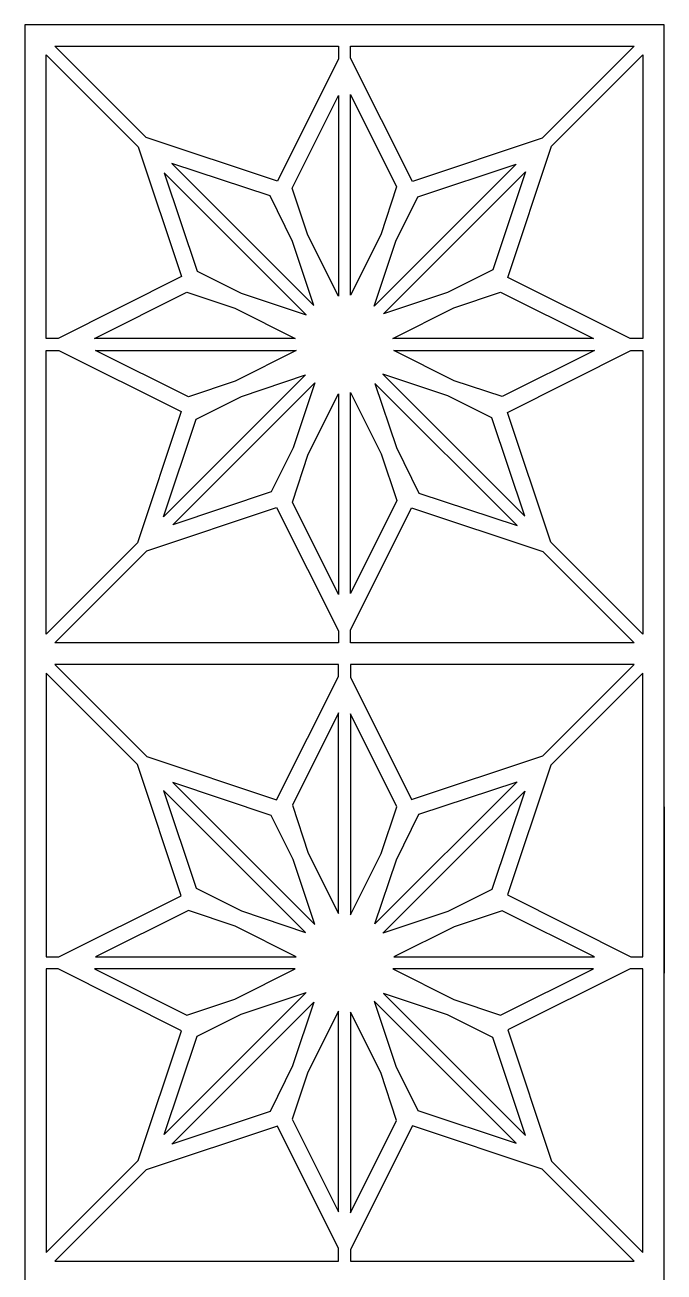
# Model space of a CAD drawing. Header units: centimetres. Extents: x -9 to 6.1, y -13.3 to 13.1.
# Drawn here: x -0.67 to 6.1, y -0.12 to 13.09 of the extents above; entities that cross this region are included whole.
import ezdxf

# ---------------------------------------------------------------- set-up
doc = ezdxf.new("R2010")
doc.units = ezdxf.units.CM
doc.header["$MEASUREMENT"] = 0

msp = doc.modelspace()

# ---------------------------------------------------------------- linework, layer by layer
at = {"color": 242}
for points, knots in [([(6.09715, 4.80858), (6.09715, 4.80858), (6.09715, -0.01024), (6.09715, -0.01024), (6.09715, -0.01024), (6.09715, -0.01024), (6.09716, -3.33059), (6.09716, -3.33059), (6.09716, -3.33059), (6.09716, -3.33059), (6.09717, -3.46005), (6.09717, -3.46005), (6.09717, -3.46005), (6.09717, -3.46005), (6.09716, -6.67083), (6.09716, -6.67083), (6.09716, -6.67083), (6.09716, -6.67083), (6.09716, -9.88155), (6.09716, -9.88155), (6.09716, -9.88155), (6.09716, -9.88155), (6.09716, -10.01101), (6.09716, -10.01101), (6.09716, -10.01101), (6.09716, -10.01101), (6.09715, -13.33142), (6.09715, -13.33142), (6.09715, -13.33142), (6.09715, -13.33142), (-0.67309, -13.33142), (-0.67309, -13.33142), (-0.67309, -13.33142), (-0.67309, -13.33142), (-0.67308, -10.01101), (-0.67308, -10.01101), (-0.67308, -10.01101), (-0.67308, -10.01101), (-0.67308, -9.88155), (-0.67308, -9.88155), (-0.67308, -9.88155), (-0.67308, -9.88155), (-0.67308, -3.28571), (-0.67308, -3.28571), (-0.67308, -3.28571), (-0.67308, -3.28571), (-0.67308, -3.33059), (-0.67308, -3.33059), (-0.67308, -3.33059), (-0.67308, -3.33059), (-0.67309, -3.46005), (-0.67309, -3.46005), (-0.67309, -3.46005), (-0.67309, -3.46005), (-0.67308, -5.03309), (-0.67308, -5.03309), (-0.67308, -5.03309), (-0.67308, -5.03309), (-0.67308, -0.22951), (-0.67308, -0.22951), (-0.67308, -0.22951), (-0.67308, -0.22951), (-0.67308, 3.09085), (-0.67308, 3.09085), (-0.67308, 3.09085), (-0.67308, 3.09085), (-0.67308, 3.22038), (-0.67308, 3.22038), (-0.67308, 3.22038), (-0.67308, 3.22038), (-0.67308, 6.43109), (-0.67308, 6.43109), (-0.67308, 6.43109), (-0.67308, 6.43109), (-0.67307, 9.6418), (-0.67307, 9.6418), (-0.67307, 9.6418), (-0.67307, 9.6418), (-0.67309, 9.77133), (-0.67309, 9.77133), (-0.67309, 9.77133), (-0.67309, 9.77133), (-0.67307, 13.09168), (-0.67307, 13.09168), (-0.67307, 13.09168), (-0.67307, 13.09168), (6.09717, 13.09168), (6.09717, 13.09168), (6.09717, 13.09168), (6.09717, 13.09168), (6.09717, 9.77133), (6.09717, 9.77133), (6.09717, 9.77133), (6.09717, 9.77133), (6.09717, 9.64179), (6.09717, 9.64179), (6.09717, 9.64179), (6.09717, 9.64179), (6.09716, 3.04597), (6.09716, 3.04597), (6.09716, 3.04597), (6.09716, 3.04597), (6.09716, 3.09085), (6.09716, 3.09085), (6.09716, 3.09085), (6.09716, 3.09085), (6.09716, 3.22038), (6.09716, 3.22038), (6.09716, 3.22038), (6.09716, 3.22038), (6.09715, 4.80858), (6.09715, 4.80858)], [0, 0, 0, 0, 0.03448276, 0.03448276, 0.03448276, 0.03448276, 0.06896552, 0.06896552, 0.06896552, 0.06896552, 0.10344828, 0.10344828, 0.10344828, 0.10344828, 0.13793103, 0.13793103, 0.13793103, 0.13793103, 0.17241379, 0.17241379, 0.17241379, 0.17241379, 0.20689655, 0.20689655, 0.20689655, 0.20689655, 0.24137931, 0.24137931, 0.24137931, 0.24137931, 0.27586207, 0.27586207, 0.27586207, 0.27586207, 0.31034483, 0.31034483, 0.31034483, 0.31034483, 0.34482759, 0.34482759, 0.34482759, 0.34482759, 0.37931034, 0.37931034, 0.37931034, 0.37931034, 0.4137931, 0.4137931, 0.4137931, 0.4137931, 0.44827586, 0.44827586, 0.44827586, 0.44827586, 0.48275862, 0.48275862, 0.48275862, 0.48275862, 0.51724138, 0.51724138, 0.51724138, 0.51724138, 0.55172414, 0.55172414, 0.55172414, 0.55172414, 0.5862069, 0.5862069, 0.5862069, 0.5862069, 0.62068966, 0.62068966, 0.62068966, 0.62068966, 0.65517241, 0.65517241, 0.65517241, 0.65517241, 0.68965517, 0.68965517, 0.68965517, 0.68965517, 0.72413793, 0.72413793, 0.72413793, 0.72413793, 0.75862069, 0.75862069, 0.75862069, 0.75862069, 0.79310345, 0.79310345, 0.79310345, 0.79310345, 0.82758621, 0.82758621, 0.82758621, 0.82758621, 0.86206897, 0.86206897, 0.86206897, 0.86206897, 0.89655172, 0.89655172, 0.89655172, 0.89655172, 0.93103448, 0.93103448, 0.93103448, 0.93103448, 1, 1, 1, 1]), ([(2.64727, 12.86603), (2.64727, 12.86603), (-0.35582, 12.86603), (-0.35582, 12.86603), (-0.35582, 12.86603), (-0.35582, 12.86603), (0.61181, 11.89833), (0.61181, 11.89833), (0.61181, 11.89833), (0.61181, 11.89833), (2.00136, 11.43664), (2.00136, 11.43664), (2.00136, 11.43664), (2.00136, 11.43664), (2.64728, 12.73159), (2.64728, 12.73159), (2.64728, 12.73159), (2.64728, 12.73159), (2.64727, 12.86603), (2.64727, 12.86603)], [0, 0, 0, 0, 0.16666667, 0.16666667, 0.16666667, 0.16666667, 0.33333333, 0.33333333, 0.33333333, 0.33333333, 0.5, 0.5, 0.5, 0.5, 0.66666667, 0.66666667, 0.66666667, 0.66666667, 1, 1, 1, 1]), ([(2.77674, 12.86603), (2.77674, 12.86603), (2.77674, 12.74142), (2.77674, 12.74142), (2.77674, 12.74142), (2.77674, 12.74142), (3.43286, 11.43243), (3.43286, 11.43243), (3.43286, 11.43243), (3.43286, 11.43243), (4.80526, 11.89133), (4.80526, 11.89133), (4.80526, 11.89133), (4.80526, 11.89133), (5.7799, 12.86603), (5.7799, 12.86603), (5.7799, 12.86603), (5.7799, 12.86603), (2.77674, 12.86603), (2.77674, 12.86603), (2.77674, 12.86603), (2.77674, 12.86603), (2.77674, 12.86603), (2.77674, 12.86603)], [0, 0, 0, 0, 0.14285714, 0.14285714, 0.14285714, 0.14285714, 0.28571429, 0.28571429, 0.28571429, 0.28571429, 0.42857143, 0.42857143, 0.42857143, 0.42857143, 0.57142857, 0.57142857, 0.57142857, 0.57142857, 0.71428571, 0.71428571, 0.71428571, 0.71428571, 1, 1, 1, 1]), ([(-0.44742, 9.77133), (-0.44742, 9.77133), (-0.32287, 9.77133), (-0.32287, 9.77133), (-0.32287, 9.77133), (-0.32287, 9.77133), (0.98617, 10.42738), (0.98617, 10.42738), (0.98617, 10.42738), (0.98617, 10.42738), (0.52721, 11.79977), (0.52721, 11.79977), (0.52721, 11.79977), (0.52721, 11.79977), (-0.44742, 12.77443), (-0.44742, 12.77443), (-0.44742, 12.77443), (-0.44742, 12.77443), (-0.44742, 9.77133), (-0.44742, 9.77133)], [0, 0, 0, 0, 0.16666667, 0.16666667, 0.16666667, 0.16666667, 0.33333333, 0.33333333, 0.33333333, 0.33333333, 0.5, 0.5, 0.5, 0.5, 0.66666667, 0.66666667, 0.66666667, 0.66666667, 1, 1, 1, 1]), ([(5.87144, 12.77443), (5.87144, 12.77443), (4.90381, 11.80674), (4.90381, 11.80674), (4.90381, 11.80674), (4.90381, 11.80674), (4.44211, 10.41724), (4.44211, 10.41724), (4.44211, 10.41724), (4.44211, 10.41724), (5.73706, 9.77133), (5.73706, 9.77133), (5.73706, 9.77133), (5.73706, 9.77133), (5.87144, 9.77133), (5.87144, 9.77133), (5.87144, 9.77133), (5.87144, 9.77133), (5.87144, 12.77443), (5.87144, 12.77443)], [0, 0, 0, 0, 0.16666667, 0.16666667, 0.16666667, 0.16666667, 0.33333333, 0.33333333, 0.33333333, 0.33333333, 0.5, 0.5, 0.5, 0.5, 0.66666667, 0.66666667, 0.66666667, 0.66666667, 1, 1, 1, 1]), ([(2.64727, 10.21683), (2.64727, 10.21683), (2.64725, 12.34435), (2.64725, 12.34435), (2.64725, 12.34435), (2.64725, 12.34435), (2.15671, 11.36078), (2.15671, 11.36078), (2.15671, 11.36078), (2.15671, 11.36078), (2.32256, 10.86473), (2.32256, 10.86473), (2.32256, 10.86473), (2.32256, 10.86473), (2.64727, 10.21683), (2.64727, 10.21683)], [0, 0, 0, 0, 0.2, 0.2, 0.2, 0.2, 0.4, 0.4, 0.4, 0.4, 0.6, 0.6, 0.6, 0.6, 1, 1, 1, 1]), ([(2.77674, 12.3557), (2.77674, 12.3557), (2.77674, 10.22819), (2.77674, 10.22819), (2.77674, 10.22819), (2.77674, 10.22819), (3.09536, 10.86702), (3.09536, 10.86702), (3.09536, 10.86702), (3.09536, 10.86702), (3.26457, 11.37614), (3.26457, 11.37614), (3.26457, 11.37614), (3.26457, 11.37614), (2.77674, 12.3557), (2.77674, 12.3557)], [0, 0, 0, 0, 0.2, 0.2, 0.2, 0.2, 0.4, 0.4, 0.4, 0.4, 0.6, 0.6, 0.6, 0.6, 1, 1, 1, 1]), ([(0.80106, 11.52601), (0.80106, 11.52601), (2.30541, 10.02158), (2.30541, 10.02158), (2.30541, 10.02158), (2.30541, 10.02158), (1.61769, 10.25011), (1.61769, 10.25011), (1.61769, 10.25011), (1.61769, 10.25011), (1.14961, 10.4836), (1.14961, 10.4836), (1.14961, 10.4836), (1.14961, 10.4836), (0.80106, 11.52601), (0.80106, 11.52601)], [0, 0, 0, 0, 0.2, 0.2, 0.2, 0.2, 0.4, 0.4, 0.4, 0.4, 0.6, 0.6, 0.6, 0.6, 1, 1, 1, 1]), ([(2.38893, 10.12122), (2.38893, 10.12122), (0.88457, 11.62556), (0.88457, 11.62556), (0.88457, 11.62556), (0.88457, 11.62556), (1.92339, 11.2804), (1.92339, 11.2804), (1.92339, 11.2804), (1.92339, 11.2804), (2.16258, 10.79825), (2.16258, 10.79825), (2.16258, 10.79825), (2.16258, 10.79825), (2.38893, 10.12122), (2.38893, 10.12122)], [0, 0, 0, 0, 0.2, 0.2, 0.2, 0.2, 0.4, 0.4, 0.4, 0.4, 0.6, 0.6, 0.6, 0.6, 1, 1, 1, 1]), ([(4.53148, 11.61755), (4.53148, 11.61755), (3.48907, 11.26899), (3.48907, 11.26899), (3.48907, 11.26899), (3.48907, 11.26899), (3.25558, 10.80086), (3.25558, 10.80086), (3.25558, 10.80086), (3.25558, 10.80086), (3.02706, 10.11312), (3.02706, 10.11312), (3.02706, 10.11312), (3.02706, 10.11312), (4.53148, 11.61755), (4.53148, 11.61755)], [0, 0, 0, 0, 0.2, 0.2, 0.2, 0.2, 0.4, 0.4, 0.4, 0.4, 0.6, 0.6, 0.6, 0.6, 1, 1, 1, 1]), ([(4.28333, 10.4964), (4.28333, 10.4964), (4.63105, 11.53403), (4.63105, 11.53403), (4.63105, 11.53403), (4.63105, 11.53403), (3.12669, 10.02962), (3.12669, 10.02962), (3.12669, 10.02962), (3.12669, 10.02962), (3.80373, 10.25604), (3.80373, 10.25604), (3.80373, 10.25604), (3.80373, 10.25604), (4.28333, 10.4964), (4.28333, 10.4964)], [0, 0, 0, 0, 0.2, 0.2, 0.2, 0.2, 0.4, 0.4, 0.4, 0.4, 0.6, 0.6, 0.6, 0.6, 1, 1, 1, 1]), ([(0.06284, 9.77133), (0.06284, 9.77133), (2.19036, 9.77133), (2.19036, 9.77133), (2.19036, 9.77133), (2.19036, 9.77133), (1.5516, 10.08998), (1.5516, 10.08998), (1.5516, 10.08998), (1.5516, 10.08998), (1.04239, 10.25911), (1.04239, 10.25911), (1.04239, 10.25911), (1.04239, 10.25911), (0.06284, 9.77133), (0.06284, 9.77133)], [0, 0, 0, 0, 0.2, 0.2, 0.2, 0.2, 0.4, 0.4, 0.4, 0.4, 0.6, 0.6, 0.6, 0.6, 1, 1, 1, 1]), ([(3.22231, 9.77134), (3.22231, 9.77134), (5.34982, 9.77133), (5.34982, 9.77133), (5.34982, 9.77133), (5.34982, 9.77133), (4.36625, 10.2619), (4.36625, 10.2619), (4.36625, 10.2619), (4.36625, 10.2619), (3.87013, 10.09604), (3.87013, 10.09604), (3.87013, 10.09604), (3.87013, 10.09604), (3.22231, 9.77134), (3.22231, 9.77134)], [0, 0, 0, 0, 0.2, 0.2, 0.2, 0.2, 0.4, 0.4, 0.4, 0.4, 0.6, 0.6, 0.6, 0.6, 1, 1, 1, 1]), ([(-0.44742, 6.63873), (-0.44742, 6.63873), (0.52027, 7.60633), (0.52027, 7.60633), (0.52027, 7.60633), (0.52027, 7.60633), (0.98198, 8.99587), (0.98198, 8.99587), (0.98198, 8.99587), (0.98198, 8.99587), (-0.31299, 9.6418), (-0.31299, 9.6418), (-0.31299, 9.6418), (-0.31299, 9.6418), (-0.44742, 9.6418), (-0.44742, 9.6418), (-0.44742, 9.6418), (-0.44742, 9.6418), (-0.44742, 6.63873), (-0.44742, 6.63873)], [0, 0, 0, 0, 0.16666667, 0.16666667, 0.16666667, 0.16666667, 0.33333333, 0.33333333, 0.33333333, 0.33333333, 0.5, 0.5, 0.5, 0.5, 0.66666667, 0.66666667, 0.66666667, 0.66666667, 1, 1, 1, 1]), ([(2.20177, 9.6418), (2.20177, 9.6418), (0.07419, 9.6418), (0.07419, 9.6418), (0.07419, 9.6418), (0.07419, 9.6418), (1.05776, 9.15121), (1.05776, 9.15121), (1.05776, 9.15121), (1.05776, 9.15121), (1.55388, 9.31709), (1.55388, 9.31709), (1.55388, 9.31709), (1.55388, 9.31709), (2.20177, 9.6418), (2.20177, 9.6418)], [0, 0, 0, 0, 0.2, 0.2, 0.2, 0.2, 0.4, 0.4, 0.4, 0.4, 0.6, 0.6, 0.6, 0.6, 1, 1, 1, 1]), ([(5.36117, 9.6418), (5.36117, 9.6418), (3.23366, 9.6418), (3.23366, 9.6418), (3.23366, 9.6418), (3.23366, 9.6418), (3.8725, 9.32315), (3.8725, 9.32315), (3.8725, 9.32315), (3.8725, 9.32315), (4.38162, 9.15403), (4.38162, 9.15403), (4.38162, 9.15403), (4.38162, 9.15403), (5.36117, 9.6418), (5.36117, 9.6418)], [0, 0, 0, 0, 0.2, 0.2, 0.2, 0.2, 0.4, 0.4, 0.4, 0.4, 0.6, 0.6, 0.6, 0.6, 1, 1, 1, 1]), ([(5.87145, 9.6418), (5.87145, 9.6418), (5.74689, 9.6418), (5.74689, 9.6418), (5.74689, 9.6418), (5.74689, 9.6418), (4.4379, 8.98575), (4.4379, 8.98575), (4.4379, 8.98575), (4.4379, 8.98575), (4.89679, 7.61334), (4.89679, 7.61334), (4.89679, 7.61334), (4.89679, 7.61334), (5.87145, 6.6387), (5.87145, 6.6387), (5.87145, 6.6387), (5.87145, 6.6387), (5.87145, 9.6418), (5.87145, 9.6418)], [0, 0, 0, 0, 0.16666667, 0.16666667, 0.16666667, 0.16666667, 0.33333333, 0.33333333, 0.33333333, 0.33333333, 0.5, 0.5, 0.5, 0.5, 0.66666667, 0.66666667, 0.66666667, 0.66666667, 1, 1, 1, 1]), ([(0.79303, 7.87908), (0.79303, 7.87908), (2.29739, 9.38344), (2.29739, 9.38344), (2.29739, 9.38344), (2.29739, 9.38344), (1.62036, 9.1571), (1.62036, 9.1571), (1.62036, 9.1571), (1.62036, 9.1571), (1.14076, 8.91672), (1.14076, 8.91672), (1.14076, 8.91672), (1.14076, 8.91672), (0.79303, 7.87908), (0.79303, 7.87908)], [0, 0, 0, 0, 0.2, 0.2, 0.2, 0.2, 0.4, 0.4, 0.4, 0.4, 0.6, 0.6, 0.6, 0.6, 1, 1, 1, 1]), ([(4.62301, 7.88712), (4.62301, 7.88712), (3.1186, 9.39155), (3.1186, 9.39155), (3.1186, 9.39155), (3.1186, 9.39155), (3.80633, 9.16301), (3.80633, 9.16301), (3.80633, 9.16301), (3.80633, 9.16301), (4.27446, 8.92953), (4.27446, 8.92953), (4.27446, 8.92953), (4.27446, 8.92953), (4.62301, 7.88712), (4.62301, 7.88712)], [0, 0, 0, 0, 0.2, 0.2, 0.2, 0.2, 0.4, 0.4, 0.4, 0.4, 0.6, 0.6, 0.6, 0.6, 1, 1, 1, 1]), ([(2.39702, 9.3), (2.39702, 9.3), (0.89259, 7.79559), (0.89259, 7.79559), (0.89259, 7.79559), (0.89259, 7.79559), (1.935, 8.14414), (1.935, 8.14414), (1.935, 8.14414), (1.935, 8.14414), (2.16849, 8.61228), (2.16849, 8.61228), (2.16849, 8.61228), (2.16849, 8.61228), (2.39702, 9.3), (2.39702, 9.3)], [0, 0, 0, 0, 0.2, 0.2, 0.2, 0.2, 0.4, 0.4, 0.4, 0.4, 0.6, 0.6, 0.6, 0.6, 1, 1, 1, 1]), ([(3.03509, 9.29191), (3.03509, 9.29191), (4.53952, 7.78755), (4.53952, 7.78755), (4.53952, 7.78755), (4.53952, 7.78755), (3.50061, 8.13273), (3.50061, 8.13273), (3.50061, 8.13273), (3.50061, 8.13273), (3.2615, 8.61488), (3.2615, 8.61488), (3.2615, 8.61488), (3.2615, 8.61488), (3.03509, 9.29191), (3.03509, 9.29191)], [0, 0, 0, 0, 0.2, 0.2, 0.2, 0.2, 0.4, 0.4, 0.4, 0.4, 0.6, 0.6, 0.6, 0.6, 1, 1, 1, 1]), ([(2.64727, 7.05743), (2.64727, 7.05743), (2.64727, 9.18489), (2.64727, 9.18489), (2.64727, 9.18489), (2.64727, 9.18489), (2.32862, 8.54611), (2.32862, 8.54611), (2.32862, 8.54611), (2.32862, 8.54611), (2.15944, 8.03699), (2.15944, 8.03699), (2.15944, 8.03699), (2.15944, 8.03699), (2.64727, 7.05743), (2.64727, 7.05743)], [0, 0, 0, 0, 0.2, 0.2, 0.2, 0.2, 0.4, 0.4, 0.4, 0.4, 0.6, 0.6, 0.6, 0.6, 1, 1, 1, 1]), ([(2.77674, 9.1963), (2.77674, 9.1963), (2.77673, 7.06878), (2.77673, 7.06878), (2.77673, 7.06878), (2.77673, 7.06878), (3.26738, 8.05235), (3.26738, 8.05235), (3.26738, 8.05235), (3.26738, 8.05235), (3.10152, 8.5484), (3.10152, 8.5484), (3.10152, 8.5484), (3.10152, 8.5484), (2.77674, 9.1963), (2.77674, 9.1963)], [0, 0, 0, 0, 0.2, 0.2, 0.2, 0.2, 0.4, 0.4, 0.4, 0.4, 0.6, 0.6, 0.6, 0.6, 1, 1, 1, 1]), ([(2.64727, 6.5471), (2.64727, 6.5471), (2.64727, 6.67166), (2.64727, 6.67166), (2.64727, 6.67166), (2.64727, 6.67166), (1.99124, 7.9807), (1.99124, 7.9807), (1.99124, 7.9807), (1.99124, 7.9807), (0.61882, 7.52175), (0.61882, 7.52175), (0.61882, 7.52175), (0.61882, 7.52175), (-0.35583, 6.5471), (-0.35583, 6.5471), (-0.35583, 6.5471), (-0.35583, 6.5471), (2.64727, 6.5471), (2.64727, 6.5471), (2.64727, 6.5471), (2.64727, 6.5471), (2.64727, 6.5471), (2.64727, 6.5471)], [0, 0, 0, 0, 0.14285714, 0.14285714, 0.14285714, 0.14285714, 0.28571429, 0.28571429, 0.28571429, 0.28571429, 0.42857143, 0.42857143, 0.42857143, 0.42857143, 0.57142857, 0.57142857, 0.57142857, 0.57142857, 0.71428571, 0.71428571, 0.71428571, 0.71428571, 1, 1, 1, 1]), ([(2.77674, 6.54711), (2.77674, 6.54711), (5.77989, 6.5471), (5.77989, 6.5471), (5.77989, 6.5471), (5.77989, 6.5471), (4.8122, 7.51479), (4.8122, 7.51479), (4.8122, 7.51479), (4.8122, 7.51479), (3.42272, 7.9765), (3.42272, 7.9765), (3.42272, 7.9765), (3.42272, 7.9765), (2.77674, 6.68154), (2.77674, 6.68154), (2.77674, 6.68154), (2.77674, 6.68154), (2.77674, 6.54711), (2.77674, 6.54711), (2.77674, 6.54711), (2.77674, 6.54711), (2.77674, 6.54711), (2.77674, 6.54711)], [0, 0, 0, 0, 0.14285714, 0.14285714, 0.14285714, 0.14285714, 0.28571429, 0.28571429, 0.28571429, 0.28571429, 0.42857143, 0.42857143, 0.42857143, 0.42857143, 0.57142857, 0.57142857, 0.57142857, 0.57142857, 0.71428571, 0.71428571, 0.71428571, 0.71428571, 1, 1, 1, 1]), ([(-0.44741, 6.22348), (-0.44741, 6.22348), (0.52027, 5.25586), (0.52027, 5.25586), (0.52027, 5.25586), (0.52027, 5.25586), (0.98198, 3.8663), (0.98198, 3.8663), (0.98198, 3.8663), (0.98198, 3.8663), (-0.31299, 3.22038), (-0.31299, 3.22038), (-0.31299, 3.22038), (-0.31299, 3.22038), (-0.44742, 3.22037), (-0.44742, 3.22037), (-0.44742, 3.22037), (-0.44742, 3.22037), (-0.44741, 6.22348), (-0.44741, 6.22348)], [0, 0, 0, 0, 0.16666667, 0.16666667, 0.16666667, 0.16666667, 0.33333333, 0.33333333, 0.33333333, 0.33333333, 0.5, 0.5, 0.5, 0.5, 0.66666667, 0.66666667, 0.66666667, 0.66666667, 1, 1, 1, 1]), ([(2.64727, 6.31507), (2.64727, 6.31507), (2.64727, 6.1905), (2.64727, 6.1905), (2.64727, 6.1905), (2.64727, 6.1905), (1.99123, 4.88148), (1.99123, 4.88148), (1.99123, 4.88148), (1.99123, 4.88148), (0.61882, 5.34037), (0.61882, 5.34037), (0.61882, 5.34037), (0.61882, 5.34037), (-0.35583, 6.31507), (-0.35583, 6.31507), (-0.35583, 6.31507), (-0.35583, 6.31507), (2.64727, 6.31507), (2.64727, 6.31507), (2.64727, 6.31507), (2.64727, 6.31507), (2.64727, 6.31507), (2.64727, 6.31507)], [0, 0, 0, 0, 0.14285714, 0.14285714, 0.14285714, 0.14285714, 0.28571429, 0.28571429, 0.28571429, 0.28571429, 0.42857143, 0.42857143, 0.42857143, 0.42857143, 0.57142857, 0.57142857, 0.57142857, 0.57142857, 0.71428571, 0.71428571, 0.71428571, 0.71428571, 1, 1, 1, 1]), ([(2.77674, 6.31507), (2.77674, 6.31507), (5.7799, 6.31507), (5.7799, 6.31507), (5.7799, 6.31507), (5.7799, 6.31507), (4.81222, 5.34738), (4.81222, 5.34738), (4.81222, 5.34738), (4.81222, 5.34738), (3.42272, 4.88568), (3.42272, 4.88568), (3.42272, 4.88568), (3.42272, 4.88568), (2.77674, 6.18064), (2.77674, 6.18064), (2.77674, 6.18064), (2.77674, 6.18064), (2.77674, 6.31507), (2.77674, 6.31507), (2.77674, 6.31507), (2.77674, 6.31507), (2.77674, 6.31507), (2.77674, 6.31507)], [0, 0, 0, 0, 0.14285714, 0.14285714, 0.14285714, 0.14285714, 0.28571429, 0.28571429, 0.28571429, 0.28571429, 0.42857143, 0.42857143, 0.42857143, 0.42857143, 0.57142857, 0.57142857, 0.57142857, 0.57142857, 0.71428571, 0.71428571, 0.71428571, 0.71428571, 1, 1, 1, 1]), ([(5.87144, 3.22037), (5.87144, 3.22037), (5.74689, 3.22037), (5.74689, 3.22037), (5.74689, 3.22037), (5.74689, 3.22037), (4.4379, 3.87642), (4.4379, 3.87642), (4.4379, 3.87642), (4.4379, 3.87642), (4.89679, 5.24883), (4.89679, 5.24883), (4.89679, 5.24883), (4.89679, 5.24883), (5.87144, 6.22348), (5.87144, 6.22348), (5.87144, 6.22348), (5.87144, 6.22348), (5.87144, 3.22037), (5.87144, 3.22037)], [0, 0, 0, 0, 0.16666667, 0.16666667, 0.16666667, 0.16666667, 0.33333333, 0.33333333, 0.33333333, 0.33333333, 0.5, 0.5, 0.5, 0.5, 0.66666667, 0.66666667, 0.66666667, 0.66666667, 1, 1, 1, 1]), ([(2.64727, 5.80474), (2.64727, 5.80474), (2.64727, 3.67729), (2.64727, 3.67729), (2.64727, 3.67729), (2.64727, 3.67729), (2.32862, 4.31607), (2.32862, 4.31607), (2.32862, 4.31607), (2.32862, 4.31607), (2.15945, 4.8252), (2.15945, 4.8252), (2.15945, 4.8252), (2.15945, 4.8252), (2.64727, 5.80474), (2.64727, 5.80474)], [0, 0, 0, 0, 0.2, 0.2, 0.2, 0.2, 0.4, 0.4, 0.4, 0.4, 0.6, 0.6, 0.6, 0.6, 1, 1, 1, 1]), ([(2.77674, 3.66587), (2.77674, 3.66587), (2.77674, 5.79339), (2.77674, 5.79339), (2.77674, 5.79339), (2.77674, 5.79339), (3.26738, 4.80982), (3.26738, 4.80982), (3.26738, 4.80982), (3.26738, 4.80982), (3.10151, 4.31377), (3.10151, 4.31377), (3.10151, 4.31377), (3.10151, 4.31377), (2.77674, 3.66587), (2.77674, 3.66587)], [0, 0, 0, 0, 0.2, 0.2, 0.2, 0.2, 0.4, 0.4, 0.4, 0.4, 0.6, 0.6, 0.6, 0.6, 1, 1, 1, 1]), ([(2.39702, 3.56217), (2.39702, 3.56217), (0.8926, 5.06658), (0.8926, 5.06658), (0.8926, 5.06658), (0.8926, 5.06658), (1.935, 4.71804), (1.935, 4.71804), (1.935, 4.71804), (1.935, 4.71804), (2.16849, 4.2499), (2.16849, 4.2499), (2.16849, 4.2499), (2.16849, 4.2499), (2.39702, 3.56217), (2.39702, 3.56217)], [0, 0, 0, 0, 0.2, 0.2, 0.2, 0.2, 0.4, 0.4, 0.4, 0.4, 0.6, 0.6, 0.6, 0.6, 1, 1, 1, 1]), ([(3.03509, 3.57027), (3.03509, 3.57027), (4.53952, 5.07462), (4.53952, 5.07462), (4.53952, 5.07462), (4.53952, 5.07462), (3.50061, 4.72944), (3.50061, 4.72944), (3.50061, 4.72944), (3.50061, 4.72944), (3.2615, 4.24729), (3.2615, 4.24729), (3.2615, 4.24729), (3.2615, 4.24729), (3.03509, 3.57027), (3.03509, 3.57027)], [0, 0, 0, 0, 0.2, 0.2, 0.2, 0.2, 0.4, 0.4, 0.4, 0.4, 0.6, 0.6, 0.6, 0.6, 1, 1, 1, 1]), ([(0.79303, 4.98309), (0.79303, 4.98309), (2.29739, 3.47866), (2.29739, 3.47866), (2.29739, 3.47866), (2.29739, 3.47866), (1.62036, 3.70508), (1.62036, 3.70508), (1.62036, 3.70508), (1.62036, 3.70508), (1.14076, 3.94544), (1.14076, 3.94544), (1.14076, 3.94544), (1.14076, 3.94544), (0.79303, 4.98309), (0.79303, 4.98309)], [0, 0, 0, 0, 0.2, 0.2, 0.2, 0.2, 0.4, 0.4, 0.4, 0.4, 0.6, 0.6, 0.6, 0.6, 1, 1, 1, 1]), ([(4.62301, 4.97505), (4.62301, 4.97505), (3.1186, 3.47063), (3.1186, 3.47063), (3.1186, 3.47063), (3.1186, 3.47063), (3.80632, 3.69915), (3.80632, 3.69915), (3.80632, 3.69915), (3.80632, 3.69915), (4.27446, 3.93264), (4.27446, 3.93264), (4.27446, 3.93264), (4.27446, 3.93264), (4.62301, 4.97505), (4.62301, 4.97505)], [0, 0, 0, 0, 0.2, 0.2, 0.2, 0.2, 0.4, 0.4, 0.4, 0.4, 0.6, 0.6, 0.6, 0.6, 1, 1, 1, 1]), ([(2.20177, 3.22037), (2.20177, 3.22037), (0.07418, 3.22038), (0.07418, 3.22038), (0.07418, 3.22038), (0.07418, 3.22038), (1.05775, 3.71094), (1.05775, 3.71094), (1.05775, 3.71094), (1.05775, 3.71094), (1.55387, 3.54508), (1.55387, 3.54508), (1.55387, 3.54508), (1.55387, 3.54508), (2.20177, 3.22037), (2.20177, 3.22037)], [0, 0, 0, 0, 0.2, 0.2, 0.2, 0.2, 0.4, 0.4, 0.4, 0.4, 0.6, 0.6, 0.6, 0.6, 1, 1, 1, 1]), ([(5.36117, 3.22037), (5.36117, 3.22037), (3.23366, 3.22038), (3.23366, 3.22038), (3.23366, 3.22038), (3.23366, 3.22038), (3.8725, 3.53903), (3.8725, 3.53903), (3.8725, 3.53903), (3.8725, 3.53903), (4.38163, 3.70813), (4.38163, 3.70813), (4.38163, 3.70813), (4.38163, 3.70813), (5.36117, 3.22037), (5.36117, 3.22037)], [0, 0, 0, 0, 0.2, 0.2, 0.2, 0.2, 0.4, 0.4, 0.4, 0.4, 0.6, 0.6, 0.6, 0.6, 1, 1, 1, 1]), ([(-0.44742, 3.09085), (-0.44742, 3.09085), (-0.32287, 3.09085), (-0.32287, 3.09085), (-0.32287, 3.09085), (-0.32287, 3.09085), (0.98617, 2.4348), (0.98617, 2.4348), (0.98617, 2.4348), (0.98617, 2.4348), (0.52721, 1.06239), (0.52721, 1.06239), (0.52721, 1.06239), (0.52721, 1.06239), (-0.44742, 0.08775), (-0.44742, 0.08775), (-0.44742, 0.08775), (-0.44742, 0.08775), (-0.44742, 3.09085), (-0.44742, 3.09085)], [0, 0, 0, 0, 0.16666667, 0.16666667, 0.16666667, 0.16666667, 0.33333333, 0.33333333, 0.33333333, 0.33333333, 0.5, 0.5, 0.5, 0.5, 0.66666667, 0.66666667, 0.66666667, 0.66666667, 1, 1, 1, 1]), ([(0.06284, 3.09086), (0.06284, 3.09086), (2.19036, 3.09086), (2.19036, 3.09086), (2.19036, 3.09086), (2.19036, 3.09086), (1.55159, 2.77219), (1.55159, 2.77219), (1.55159, 2.77219), (1.55159, 2.77219), (1.04239, 2.60307), (1.04239, 2.60307), (1.04239, 2.60307), (1.04239, 2.60307), (0.06284, 3.09086), (0.06284, 3.09086)], [0, 0, 0, 0, 0.2, 0.2, 0.2, 0.2, 0.4, 0.4, 0.4, 0.4, 0.6, 0.6, 0.6, 0.6, 1, 1, 1, 1]), ([(3.22231, 3.09085), (3.22231, 3.09085), (5.34981, 3.09085), (5.34981, 3.09085), (5.34981, 3.09085), (5.34981, 3.09085), (4.36625, 2.60028), (4.36625, 2.60028), (4.36625, 2.60028), (4.36625, 2.60028), (3.87014, 2.76613), (3.87014, 2.76613), (3.87014, 2.76613), (3.87014, 2.76613), (3.22231, 3.09085), (3.22231, 3.09085)], [0, 0, 0, 0, 0.2, 0.2, 0.2, 0.2, 0.4, 0.4, 0.4, 0.4, 0.6, 0.6, 0.6, 0.6, 1, 1, 1, 1]), ([(5.87144, 0.08775), (5.87144, 0.08775), (4.90382, 1.05537), (4.90382, 1.05537), (4.90382, 1.05537), (4.90382, 1.05537), (4.4421, 2.44493), (4.4421, 2.44493), (4.4421, 2.44493), (4.4421, 2.44493), (5.73705, 3.09085), (5.73705, 3.09085), (5.73705, 3.09085), (5.73705, 3.09085), (5.87144, 3.09085), (5.87144, 3.09085), (5.87144, 3.09085), (5.87144, 3.09085), (5.87144, 0.08775), (5.87144, 0.08775)], [0, 0, 0, 0, 0.16666667, 0.16666667, 0.16666667, 0.16666667, 0.33333333, 0.33333333, 0.33333333, 0.33333333, 0.5, 0.5, 0.5, 0.5, 0.66666667, 0.66666667, 0.66666667, 0.66666667, 1, 1, 1, 1]), ([(0.80107, 1.33618), (0.80107, 1.33618), (2.30539, 2.84058), (2.30539, 2.84058), (2.30539, 2.84058), (2.30539, 2.84058), (1.61769, 2.61206), (1.61769, 2.61206), (1.61769, 2.61206), (1.61769, 2.61206), (1.14961, 2.37856), (1.14961, 2.37856), (1.14961, 2.37856), (1.14961, 2.37856), (0.80107, 1.33618), (0.80107, 1.33618)], [0, 0, 0, 0, 0.2, 0.2, 0.2, 0.2, 0.4, 0.4, 0.4, 0.4, 0.6, 0.6, 0.6, 0.6, 1, 1, 1, 1]), ([(4.28335, 2.36575), (4.28335, 2.36575), (4.63105, 1.32814), (4.63105, 1.32814), (4.63105, 1.32814), (4.63105, 1.32814), (3.12669, 2.83255), (3.12669, 2.83255), (3.12669, 2.83255), (3.12669, 2.83255), (3.80372, 2.60615), (3.80372, 2.60615), (3.80372, 2.60615), (3.80372, 2.60615), (4.28335, 2.36575), (4.28335, 2.36575)], [0, 0, 0, 0, 0.2, 0.2, 0.2, 0.2, 0.4, 0.4, 0.4, 0.4, 0.6, 0.6, 0.6, 0.6, 1, 1, 1, 1]), ([(2.38892, 2.74095), (2.38892, 2.74095), (0.88456, 1.2366), (0.88456, 1.2366), (0.88456, 1.2366), (0.88456, 1.2366), (1.92339, 1.58177), (1.92339, 1.58177), (1.92339, 1.58177), (1.92339, 1.58177), (2.16258, 2.06394), (2.16258, 2.06394), (2.16258, 2.06394), (2.16258, 2.06394), (2.38892, 2.74095), (2.38892, 2.74095)], [0, 0, 0, 0, 0.2, 0.2, 0.2, 0.2, 0.4, 0.4, 0.4, 0.4, 0.6, 0.6, 0.6, 0.6, 1, 1, 1, 1]), ([(2.64727, 2.64533), (2.64727, 2.64533), (2.64727, 0.51781), (2.64727, 0.51781), (2.64727, 0.51781), (2.64727, 0.51781), (2.1567, 1.50138), (2.1567, 1.50138), (2.1567, 1.50138), (2.1567, 1.50138), (2.32256, 1.99746), (2.32256, 1.99746), (2.32256, 1.99746), (2.32256, 1.99746), (2.64727, 2.64533), (2.64727, 2.64533)], [0, 0, 0, 0, 0.2, 0.2, 0.2, 0.2, 0.4, 0.4, 0.4, 0.4, 0.6, 0.6, 0.6, 0.6, 1, 1, 1, 1]), ([(4.53148, 1.24462), (4.53148, 1.24462), (3.48907, 1.59318), (3.48907, 1.59318), (3.48907, 1.59318), (3.48907, 1.59318), (3.25558, 2.06131), (3.25558, 2.06131), (3.25558, 2.06131), (3.25558, 2.06131), (3.02707, 2.74905), (3.02707, 2.74905), (3.02707, 2.74905), (3.02707, 2.74905), (4.53148, 1.24462), (4.53148, 1.24462)], [0, 0, 0, 0, 0.2, 0.2, 0.2, 0.2, 0.4, 0.4, 0.4, 0.4, 0.6, 0.6, 0.6, 0.6, 1, 1, 1, 1]), ([(2.77674, 0.50649), (2.77674, 0.50649), (2.77674, 2.63399), (2.77674, 2.63399), (2.77674, 2.63399), (2.77674, 2.63399), (3.0954, 1.99515), (3.0954, 1.99515), (3.0954, 1.99515), (3.0954, 1.99515), (3.26457, 1.48603), (3.26457, 1.48603), (3.26457, 1.48603), (3.26457, 1.48603), (2.77674, 0.50649), (2.77674, 0.50649)], [0, 0, 0, 0, 0.2, 0.2, 0.2, 0.2, 0.4, 0.4, 0.4, 0.4, 0.6, 0.6, 0.6, 0.6, 1, 1, 1, 1]), ([(2.64727, -0.00386), (2.64727, -0.00386), (-0.35583, -0.00386), (-0.35583, -0.00386), (-0.35583, -0.00386), (-0.35583, -0.00386), (0.61181, 0.96385), (0.61181, 0.96385), (0.61181, 0.96385), (0.61181, 0.96385), (2.00136, 1.42554), (2.00136, 1.42554), (2.00136, 1.42554), (2.00136, 1.42554), (2.64727, 0.13057), (2.64727, 0.13057), (2.64727, 0.13057), (2.64727, 0.13057), (2.64727, -0.00386), (2.64727, -0.00386)], [0, 0, 0, 0, 0.16666667, 0.16666667, 0.16666667, 0.16666667, 0.33333333, 0.33333333, 0.33333333, 0.33333333, 0.5, 0.5, 0.5, 0.5, 0.66666667, 0.66666667, 0.66666667, 0.66666667, 1, 1, 1, 1]), ([(2.77674, -0.00386), (2.77674, -0.00386), (2.77674, 0.12077), (2.77674, 0.12077), (2.77674, 0.12077), (2.77674, 0.12077), (3.43286, 1.42974), (3.43286, 1.42974), (3.43286, 1.42974), (3.43286, 1.42974), (4.80526, 0.97086), (4.80526, 0.97086), (4.80526, 0.97086), (4.80526, 0.97086), (5.7799, -0.00383), (5.7799, -0.00383), (5.7799, -0.00383), (5.7799, -0.00383), (2.77674, -0.00386), (2.77674, -0.00386)], [0, 0, 0, 0, 0.16666667, 0.16666667, 0.16666667, 0.16666667, 0.33333333, 0.33333333, 0.33333333, 0.33333333, 0.5, 0.5, 0.5, 0.5, 0.66666667, 0.66666667, 0.66666667, 0.66666667, 1, 1, 1, 1])]:
    msp.add_open_spline(points, degree=3, knots=knots, dxfattribs=at)

doc.saveas('drawing.dxf')
